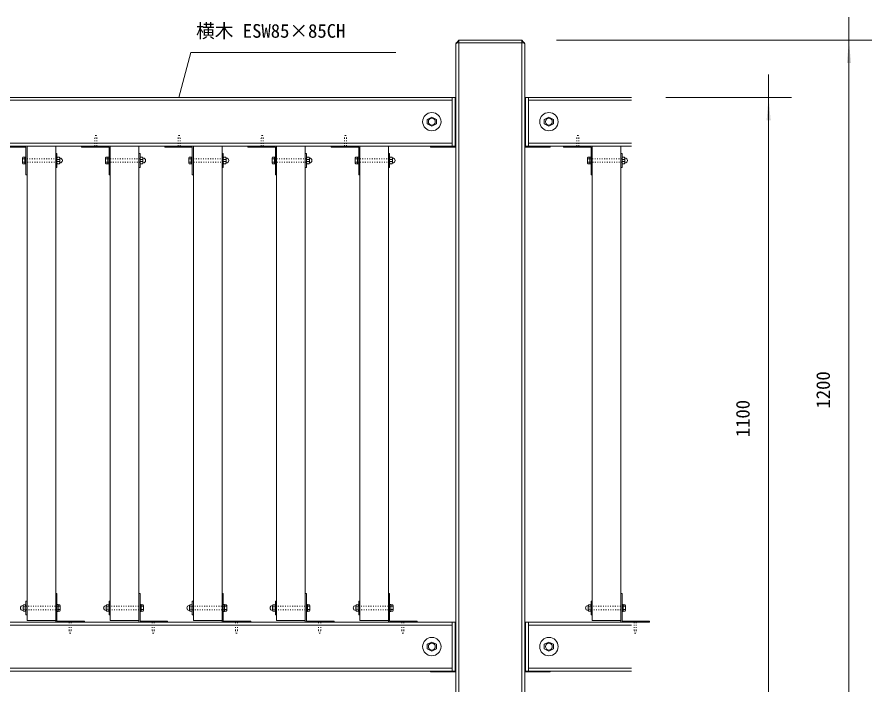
# Model space of a CAD drawing. Units: millimetres, scale not verified. Extents: x -3900 to 3900, y -2750 to 2750.
# Drawn here: x -871 to 619, y 408 to 1572 of the extents above; entities that cross this region are included whole.
import ezdxf
from ezdxf.enums import TextEntityAlignment as Align

# ---------------------------------------------------------------- set-up
doc = ezdxf.new("R2010")
doc.units = ezdxf.units.MM
doc.header["$LTSCALE"] = 20
doc.linetypes.add('USER5', pattern=[0.208282, 0.069427, -0.138855])
doc.layers.add('0-1_IMPORTED', color=30, linetype='Continuous', lineweight=18)
doc.styles.add('ＭＳ ゴシック', font='')
doc.styles.get('ＭＳ ゴシック').set_extended_font_data('MS Gothic')

msp = doc.modelspace()

# ---------------------------------------------------------------- linework, layer by layer
at = {"layer": '0-1_IMPORTED', "color": 1}
for p, q in [((579, 1572.44), (579, 1532.44)), ((69, 1532.44), (619, 1532.44)), ((579, 1532.44), (579, 332.44)), ((-588.8, 1432.44), (-567.8, 1510.44)), ((-567.8, 1510.44), (-211, 1510.44)), ((439, 1432.44), (439, 1472.44)), ((260, 1432.44), (479, 1432.44)), ((439, 332.44), (439, 1432.44))]:
    msp.add_line(p, q, dxfattribs=at)
at = {"layer": '0-1_IMPORTED'}
for p, q in [((-106, 1527.44), (14, 1527.44)), ((-101, 1532.44), (-101, -217.56)), ((9, 1532.44), (9, -217.56)), ((-1979.5, 1427.44), (-112.5, 1427.44)), ((200, 1427.44), (20.5, 1427.44)), ((-112.5, 1352.44), (-1979.5, 1352.44)), ((20.5, 1352.44), (200, 1352.44)), ((-801.5, 1326.44), (-800.49, 1328.19)), ((-801.5, 1326.44), (-801.5, 1318.44)), ((-797.51, 1328.19), (-800.49, 1328.19)), ((-796.5, 1326.44), (-797.51, 1328.19)), ((-796.25, 1326.69), (-796.5, 1326.69)), ((-796.5, 1326.44), (-796.5, 1318.44)), ((-656.5, 1326.44), (-655.49, 1328.19)), ((-656.5, 1326.44), (-656.5, 1318.44)), ((-652.51, 1328.19), (-655.49, 1328.19)), ((-651.5, 1326.44), (-652.51, 1328.19)), ((-651.25, 1326.69), (-651.5, 1326.69)), ((-651.5, 1326.44), (-651.5, 1318.44)), ((-511.5, 1326.44), (-510.49, 1328.19)), ((-511.5, 1326.44), (-511.5, 1318.44)), ((-507.51, 1328.19), (-510.49, 1328.19)), ((-506.5, 1326.44), (-507.51, 1328.19)), ((-506.25, 1326.69), (-506.5, 1326.69)), ((-506.5, 1326.44), (-506.5, 1318.44)), ((-366.5, 1326.44), (-365.49, 1328.19)), ((-366.5, 1326.44), (-366.5, 1318.44)), ((-362.51, 1328.19), (-365.49, 1328.19)), ((-361.5, 1326.44), (-362.51, 1328.19)), ((-361.25, 1326.69), (-361.5, 1326.69)), ((-361.5, 1326.44), (-361.5, 1318.44)), ((-221.5, 1326.44), (-220.49, 1328.19)), ((-221.5, 1326.44), (-221.5, 1318.44)), ((-217.51, 1328.19), (-220.49, 1328.19)), ((-216.5, 1326.44), (-217.51, 1328.19)), ((-216.25, 1326.69), (-216.5, 1326.69)), ((-216.5, 1326.44), (-216.5, 1318.44)), ((183.5, 1326.44), (184.51, 1328.19)), ((183.5, 1326.44), (183.5, 1318.44)), ((187.49, 1328.19), (184.51, 1328.19)), ((188.5, 1326.44), (187.49, 1328.19)), ((188.75, 1326.69), (188.5, 1326.69)), ((188.5, 1326.44), (188.5, 1318.44)), ((-861.5, 1325.35), (-857.5, 1325.35)), ((-861.5, 1319.53), (-857.5, 1319.53)), ((-796.5, 1324.43), (-801.5, 1324.43)), ((-796.5, 1320.45), (-801.5, 1320.45)), ((-801.5, 1318.44), (-800.49, 1316.69)), ((-797.51, 1316.69), (-800.49, 1316.69)), ((-796.5, 1318.44), (-797.51, 1316.69)), ((-796.25, 1318.19), (-796.5, 1318.19)), ((-716.5, 1325.35), (-712.5, 1325.35)), ((-716.5, 1319.53), (-712.5, 1319.53)), ((-651.5, 1324.43), (-656.5, 1324.43)), ((-651.5, 1320.45), (-656.5, 1320.45)), ((-656.5, 1318.44), (-655.49, 1316.69)), ((-652.51, 1316.69), (-655.49, 1316.69)), ((-651.5, 1318.44), (-652.51, 1316.69)), ((-651.25, 1318.19), (-651.5, 1318.19)), ((-571.5, 1325.35), (-567.5, 1325.35)), ((-571.5, 1319.53), (-567.5, 1319.53)), ((-506.5, 1324.43), (-511.5, 1324.43)), ((-506.5, 1320.45), (-511.5, 1320.45)), ((-511.5, 1318.44), (-510.49, 1316.69)), ((-507.51, 1316.69), (-510.49, 1316.69)), ((-506.5, 1318.44), (-507.51, 1316.69)), ((-506.25, 1318.19), (-506.5, 1318.19)), ((-426.5, 1325.35), (-422.5, 1325.35)), ((-426.5, 1319.53), (-422.5, 1319.53)), ((-361.5, 1324.43), (-366.5, 1324.43)), ((-361.5, 1320.45), (-366.5, 1320.45)), ((-366.5, 1318.44), (-365.49, 1316.69)), ((-362.51, 1316.69), (-365.49, 1316.69)), ((-361.5, 1318.44), (-362.51, 1316.69)), ((-361.25, 1318.19), (-361.5, 1318.19)), ((-281.5, 1325.35), (-277.5, 1325.35)), ((-281.5, 1319.53), (-277.5, 1319.53)), ((-216.5, 1324.43), (-221.5, 1324.43)), ((-216.5, 1320.45), (-221.5, 1320.45)), ((-221.5, 1318.44), (-220.49, 1316.69)), ((-217.51, 1316.69), (-220.49, 1316.69)), ((-216.5, 1318.44), (-217.51, 1316.69)), ((-216.25, 1318.19), (-216.5, 1318.19)), ((123.5, 1325.35), (127.5, 1325.35)), ((123.5, 1319.53), (127.5, 1319.53)), ((188.5, 1324.43), (183.5, 1324.43)), ((188.5, 1320.45), (183.5, 1320.45)), ((183.5, 1318.44), (184.51, 1316.69)), ((187.49, 1316.69), (184.51, 1316.69)), ((188.5, 1318.44), (187.49, 1316.69)), ((188.75, 1318.19), (188.5, 1318.19)), ((-860.75, 546.69), (-860.5, 546.69)), ((-860.75, 538.19), (-860.5, 538.19)), ((-860.5, 546.44), (-859.49, 548.19)), ((-860.5, 538.44), (-860.5, 546.44)), ((-860.5, 544.43), (-855.5, 544.43)), ((-860.5, 540.45), (-855.5, 540.45)), ((-860.5, 538.44), (-859.49, 536.69)), ((-859.49, 548.19), (-856.51, 548.19)), ((-859.49, 536.69), (-856.51, 536.69)), ((-855.5, 546.44), (-856.51, 548.19)), ((-855.5, 538.44), (-856.51, 536.69)), ((-855.5, 538.44), (-855.5, 546.44)), ((-795.5, 545.35), (-799.5, 545.35)), ((-795.5, 539.53), (-799.5, 539.53)), ((-715.75, 546.69), (-715.5, 546.69)), ((-715.75, 538.19), (-715.5, 538.19)), ((-715.5, 546.44), (-714.49, 548.19)), ((-715.5, 538.44), (-715.5, 546.44)), ((-715.5, 544.43), (-710.5, 544.43)), ((-715.5, 540.45), (-710.5, 540.45)), ((-715.5, 538.44), (-714.49, 536.69)), ((-714.49, 548.19), (-711.51, 548.19)), ((-714.49, 536.69), (-711.51, 536.69)), ((-710.5, 546.44), (-711.51, 548.19)), ((-710.5, 538.44), (-711.51, 536.69)), ((-710.5, 538.44), (-710.5, 546.44)), ((-650.5, 545.35), (-654.5, 545.35)), ((-650.5, 539.53), (-654.5, 539.53)), ((-570.75, 546.69), (-570.5, 546.69)), ((-570.75, 538.19), (-570.5, 538.19)), ((-570.5, 546.44), (-569.49, 548.19)), ((-570.5, 538.44), (-570.5, 546.44)), ((-570.5, 544.43), (-565.5, 544.43)), ((-570.5, 540.45), (-565.5, 540.45)), ((-570.5, 538.44), (-569.49, 536.69)), ((-569.49, 548.19), (-566.51, 548.19)), ((-569.49, 536.69), (-566.51, 536.69)), ((-565.5, 546.44), (-566.51, 548.19)), ((-565.5, 538.44), (-566.51, 536.69)), ((-565.5, 538.44), (-565.5, 546.44)), ((-505.5, 545.35), (-509.5, 545.35)), ((-505.5, 539.53), (-509.5, 539.53)), ((-425.75, 546.69), (-425.5, 546.69)), ((-425.75, 538.19), (-425.5, 538.19)), ((-425.5, 546.44), (-424.49, 548.19)), ((-425.5, 538.44), (-425.5, 546.44)), ((-425.5, 544.43), (-420.5, 544.43)), ((-425.5, 540.45), (-420.5, 540.45)), ((-425.5, 538.44), (-424.49, 536.69)), ((-424.49, 548.19), (-421.51, 548.19)), ((-424.49, 536.69), (-421.51, 536.69)), ((-420.5, 546.44), (-421.51, 548.19)), ((-420.5, 538.44), (-421.51, 536.69)), ((-420.5, 538.44), (-420.5, 546.44)), ((-360.5, 545.35), (-364.5, 545.35)), ((-360.5, 539.53), (-364.5, 539.53)), ((-280.75, 546.69), (-280.5, 546.69)), ((-280.75, 538.19), (-280.5, 538.19)), ((-280.5, 546.44), (-279.49, 548.19)), ((-280.5, 538.44), (-280.5, 546.44)), ((-280.5, 544.43), (-275.5, 544.43)), ((-280.5, 540.45), (-275.5, 540.45)), ((-280.5, 538.44), (-279.49, 536.69)), ((-279.49, 548.19), (-276.51, 548.19)), ((-279.49, 536.69), (-276.51, 536.69)), ((-275.5, 546.44), (-276.51, 548.19)), ((-275.5, 538.44), (-276.51, 536.69)), ((-275.5, 538.44), (-275.5, 546.44)), ((-215.5, 545.35), (-219.5, 545.35)), ((-215.5, 539.53), (-219.5, 539.53)), ((124.25, 546.69), (124.5, 546.69)), ((124.25, 538.19), (124.5, 538.19)), ((124.5, 546.44), (125.51, 548.19)), ((124.5, 538.44), (124.5, 546.44)), ((124.5, 544.43), (129.5, 544.43)), ((124.5, 540.45), (129.5, 540.45)), ((124.5, 538.44), (125.51, 536.69)), ((125.51, 548.19), (128.49, 548.19)), ((125.51, 536.69), (128.49, 536.69)), ((129.5, 546.44), (128.49, 548.19)), ((129.5, 538.44), (128.49, 536.69)), ((129.5, 538.44), (129.5, 546.44)), ((189.5, 545.35), (185.5, 545.35)), ((189.5, 539.53), (185.5, 539.53)), ((-1979.5, 512.44), (-112.5, 512.44)), ((200, 512.44), (20.5, 512.44)), ((-112.5, 437.44), (-1979.5, 437.44)), ((20.5, 437.44), (200, 437.44))]:
    msp.add_line(p, q, dxfattribs=at)
at = {"layer": '0-1_IMPORTED', "linetype": 'USER5'}
for p, q in [((-735.31, 1361.44), (-733.5, 1369.35)), ((-731.69, 1361.44), (-733.5, 1369.35)), ((-590.31, 1361.44), (-588.5, 1369.35)), ((-586.69, 1361.44), (-588.5, 1369.35)), ((-445.31, 1361.44), (-443.5, 1369.35)), ((-441.69, 1361.44), (-443.5, 1369.35)), ((-300.31, 1361.44), (-298.5, 1369.35)), ((-296.69, 1361.44), (-298.5, 1369.35)), ((104.69, 1361.44), (106.5, 1369.35)), ((108.31, 1361.44), (106.5, 1369.35)), ((-780.31, 503.44), (-778.5, 495.53)), ((-776.69, 503.44), (-778.5, 495.53)), ((-635.31, 503.44), (-633.5, 495.53)), ((-631.69, 503.44), (-633.5, 495.53)), ((-490.31, 503.44), (-488.5, 495.53)), ((-486.69, 503.44), (-488.5, 495.53)), ((-345.31, 503.44), (-343.5, 495.53)), ((-341.69, 503.44), (-343.5, 495.53)), ((-200.31, 503.44), (-198.5, 495.53)), ((-196.69, 503.44), (-198.5, 495.53)), ((204.69, 503.44), (206.5, 495.53)), ((208.31, 503.44), (206.5, 495.53))]:
    msp.add_line(p, q, dxfattribs=at)
at = {"layer": '0-1_IMPORTED', "color": 1, "linetype": 'USER5'}
for p, q in [((-735.31, 1361.44), (-735.31, 1345.44)), ((-731.69, 1361.44), (-731.69, 1345.44)), ((-590.31, 1361.44), (-590.31, 1345.44)), ((-586.69, 1361.44), (-586.69, 1345.44)), ((-445.31, 1361.44), (-445.31, 1345.44)), ((-441.69, 1361.44), (-441.69, 1345.44)), ((-300.31, 1361.44), (-300.31, 1345.44)), ((-296.69, 1361.44), (-296.69, 1345.44)), ((104.69, 1361.44), (104.69, 1345.44)), ((108.31, 1361.44), (108.31, 1345.44)), ((-780.31, 503.44), (-780.31, 519.44)), ((-776.69, 503.44), (-776.69, 519.44)), ((-635.31, 503.44), (-635.31, 519.44)), ((-631.69, 503.44), (-631.69, 519.44)), ((-490.31, 503.44), (-490.31, 519.44)), ((-486.69, 503.44), (-486.69, 519.44)), ((-345.31, 503.44), (-345.31, 519.44)), ((-341.69, 503.44), (-341.69, 519.44)), ((-200.31, 503.44), (-200.31, 519.44)), ((-196.69, 503.44), (-196.69, 519.44)), ((204.69, 503.44), (204.69, 519.44)), ((208.31, 503.44), (208.31, 519.44))]:
    msp.add_line(p, q, dxfattribs=at)
at = {"layer": '0-1_IMPORTED'}
for points in [[(-101, 1532.44), (9, 1532.44), (14, 1525.96), (14, -217.56), (-106, -217.56), (-106, 1525.96)], [(-1979.5, 1432.44), (-112.5, 1432.44), (-112.5, 1347.44), (-1979.5, 1347.44)], [(-106, 1432.44), (-106, 1345.94), (-150.5, 1345.94), (-150.5, 1347.44), (-107.5, 1347.44), (-107.5, 1432.44)], [(-112.5, 1432.44), (-107.5, 1432.44), (-107.5, 1347.44), (-112.5, 1347.44)], [(14, 1432.44), (14, 1345.94), (58.5, 1345.94), (58.5, 1347.44), (15.5, 1347.44), (15.5, 1432.44)], [(20.5, 1432.44), (15.5, 1432.44), (15.5, 1347.44), (20.5, 1347.44)], [(-148, 1382.15), (-140, 1386.15), (-140, 1394.15), (-148, 1398.15), (-156, 1394.15), (-156, 1386.15)], [(56, 1382.15), (48, 1386.15), (48, 1394.15), (56, 1398.15), (64, 1394.15), (64, 1386.15)], [(-853.5, 1347.44), (-853.5, 1297.44), (-855.5, 1297.44), (-855.5, 1345.44), (-903.5, 1345.44), (-903.5, 1347.44)], [(-853.5, 1347.44), (-803.5, 1347.44), (-803.5, 520.44), (-853.5, 520.44)], [(-708.5, 1347.44), (-708.5, 1297.44), (-710.5, 1297.44), (-710.5, 1345.44), (-758.5, 1345.44), (-758.5, 1347.44)], [(-708.5, 1347.44), (-658.5, 1347.44), (-658.5, 520.44), (-708.5, 520.44)], [(-563.5, 1347.44), (-563.5, 1297.44), (-565.5, 1297.44), (-565.5, 1345.44), (-613.5, 1345.44), (-613.5, 1347.44)], [(-563.5, 1347.44), (-513.5, 1347.44), (-513.5, 520.44), (-563.5, 520.44)], [(-418.5, 1347.44), (-418.5, 1297.44), (-420.5, 1297.44), (-420.5, 1345.44), (-468.5, 1345.44), (-468.5, 1347.44)], [(-418.5, 1347.44), (-368.5, 1347.44), (-368.5, 520.44), (-418.5, 520.44)], [(-273.5, 1347.44), (-273.5, 1297.44), (-275.5, 1297.44), (-275.5, 1345.44), (-323.5, 1345.44), (-323.5, 1347.44)], [(-273.5, 1347.44), (-223.5, 1347.44), (-223.5, 520.44), (-273.5, 520.44)], [(131.5, 1347.44), (131.5, 1297.44), (129.5, 1297.44), (129.5, 1345.44), (81.5, 1345.44), (81.5, 1347.44)], [(131.5, 1347.44), (181.5, 1347.44), (181.5, 520.44), (131.5, 520.44)], [(-861.5, 1326.89), (-860.75, 1328.19), (-857.5, 1328.19), (-857.5, 1316.69), (-860.75, 1316.69), (-861.5, 1317.99)], [(-857.5, 1328.44), (-855.5, 1328.44), (-855.5, 1316.44), (-857.5, 1316.44)], [(-801.5, 1334.44), (-803.5, 1334.44), (-803.5, 1310.44), (-801.5, 1310.44)], [(-716.5, 1326.89), (-715.75, 1328.19), (-712.5, 1328.19), (-712.5, 1316.69), (-715.75, 1316.69), (-716.5, 1317.99)], [(-712.5, 1328.44), (-710.5, 1328.44), (-710.5, 1316.44), (-712.5, 1316.44)], [(-656.5, 1334.44), (-658.5, 1334.44), (-658.5, 1310.44), (-656.5, 1310.44)], [(-571.5, 1326.89), (-570.75, 1328.19), (-567.5, 1328.19), (-567.5, 1316.69), (-570.75, 1316.69), (-571.5, 1317.99)], [(-567.5, 1328.44), (-565.5, 1328.44), (-565.5, 1316.44), (-567.5, 1316.44)], [(-511.5, 1334.44), (-513.5, 1334.44), (-513.5, 1310.44), (-511.5, 1310.44)], [(-426.5, 1326.89), (-425.75, 1328.19), (-422.5, 1328.19), (-422.5, 1316.69), (-425.75, 1316.69), (-426.5, 1317.99)], [(-422.5, 1328.44), (-420.5, 1328.44), (-420.5, 1316.44), (-422.5, 1316.44)], [(-366.5, 1334.44), (-368.5, 1334.44), (-368.5, 1310.44), (-366.5, 1310.44)], [(-281.5, 1326.89), (-280.75, 1328.19), (-277.5, 1328.19), (-277.5, 1316.69), (-280.75, 1316.69), (-281.5, 1317.99)], [(-277.5, 1328.44), (-275.5, 1328.44), (-275.5, 1316.44), (-277.5, 1316.44)], [(-221.5, 1334.44), (-223.5, 1334.44), (-223.5, 1310.44), (-221.5, 1310.44)], [(123.5, 1326.89), (124.25, 1328.19), (127.5, 1328.19), (127.5, 1316.69), (124.25, 1316.69), (123.5, 1317.99)], [(127.5, 1328.44), (129.5, 1328.44), (129.5, 1316.44), (127.5, 1316.44)], [(183.5, 1334.44), (181.5, 1334.44), (181.5, 1310.44), (183.5, 1310.44)], [(-803.5, 517.44), (-803.5, 567.44), (-801.5, 567.44), (-801.5, 519.44), (-753.5, 519.44), (-753.5, 517.44)], [(-658.5, 517.44), (-658.5, 567.44), (-656.5, 567.44), (-656.5, 519.44), (-608.5, 519.44), (-608.5, 517.44)], [(-513.5, 517.44), (-513.5, 567.44), (-511.5, 567.44), (-511.5, 519.44), (-463.5, 519.44), (-463.5, 517.44)], [(-368.5, 517.44), (-368.5, 567.44), (-366.5, 567.44), (-366.5, 519.44), (-318.5, 519.44), (-318.5, 517.44)], [(-223.5, 517.44), (-223.5, 567.44), (-221.5, 567.44), (-221.5, 519.44), (-173.5, 519.44), (-173.5, 517.44)], [(181.5, 517.44), (181.5, 567.44), (183.5, 567.44), (183.5, 519.44), (231.5, 519.44), (231.5, 517.44)], [(-855.5, 530.44), (-853.5, 530.44), (-853.5, 554.44), (-855.5, 554.44)], [(-710.5, 530.44), (-708.5, 530.44), (-708.5, 554.44), (-710.5, 554.44)], [(-565.5, 530.44), (-563.5, 530.44), (-563.5, 554.44), (-565.5, 554.44)], [(-420.5, 530.44), (-418.5, 530.44), (-418.5, 554.44), (-420.5, 554.44)], [(-275.5, 530.44), (-273.5, 530.44), (-273.5, 554.44), (-275.5, 554.44)], [(129.5, 530.44), (131.5, 530.44), (131.5, 554.44), (129.5, 554.44)], [(-799.5, 536.44), (-801.5, 536.44), (-801.5, 548.44), (-799.5, 548.44)], [(-795.5, 537.99), (-796.25, 536.69), (-799.5, 536.69), (-799.5, 548.19), (-796.25, 548.19), (-795.5, 546.89)], [(-654.5, 536.44), (-656.5, 536.44), (-656.5, 548.44), (-654.5, 548.44)], [(-650.5, 537.99), (-651.25, 536.69), (-654.5, 536.69), (-654.5, 548.19), (-651.25, 548.19), (-650.5, 546.89)], [(-509.5, 536.44), (-511.5, 536.44), (-511.5, 548.44), (-509.5, 548.44)], [(-505.5, 537.99), (-506.25, 536.69), (-509.5, 536.69), (-509.5, 548.19), (-506.25, 548.19), (-505.5, 546.89)], [(-364.5, 536.44), (-366.5, 536.44), (-366.5, 548.44), (-364.5, 548.44)], [(-360.5, 537.99), (-361.25, 536.69), (-364.5, 536.69), (-364.5, 548.19), (-361.25, 548.19), (-360.5, 546.89)], [(-219.5, 536.44), (-221.5, 536.44), (-221.5, 548.44), (-219.5, 548.44)], [(-215.5, 537.99), (-216.25, 536.69), (-219.5, 536.69), (-219.5, 548.19), (-216.25, 548.19), (-215.5, 546.89)], [(185.5, 536.44), (183.5, 536.44), (183.5, 548.44), (185.5, 548.44)], [(189.5, 537.99), (188.75, 536.69), (185.5, 536.69), (185.5, 548.19), (188.75, 548.19), (189.5, 546.89)], [(-1979.5, 517.44), (-112.5, 517.44), (-112.5, 432.44), (-1979.5, 432.44)], [(-106, 517.44), (-106, 430.94), (-150.5, 430.94), (-150.5, 432.44), (-107.5, 432.44), (-107.5, 517.44)], [(-112.5, 517.44), (-107.5, 517.44), (-107.5, 432.44), (-112.5, 432.44)], [(14, 517.44), (14, 430.94), (58.5, 430.94), (58.5, 432.44), (15.5, 432.44), (15.5, 517.44)], [(20.5, 517.44), (15.5, 517.44), (15.5, 432.44), (20.5, 432.44)], [(-148, 467.15), (-140, 471.15), (-140, 479.15), (-148, 483.15), (-156, 479.15), (-156, 471.15)], [(56, 467.15), (48, 471.15), (48, 479.15), (56, 483.15), (64, 479.15), (64, 471.15)]]:
    msp.add_lwpolyline(points, close=True, dxfattribs=at)
for points in [[(200, 1432.44), (20.5, 1432.44), (20.5, 1347.44), (200, 1347.44)], [(200, 517.44), (20.5, 517.44), (20.5, 432.44), (200, 432.44)]]:
    msp.add_lwpolyline(points, dxfattribs=at)
at = {"layer": '0-1_IMPORTED', "linetype": 'USER5'}
for points in [[(-857.5, 1325.44), (-801.5, 1325.44), (-801.5, 1319.44), (-857.5, 1319.44)], [(-712.5, 1325.44), (-656.5, 1325.44), (-656.5, 1319.44), (-712.5, 1319.44)], [(-567.5, 1325.44), (-511.5, 1325.44), (-511.5, 1319.44), (-567.5, 1319.44)], [(-422.5, 1325.44), (-366.5, 1325.44), (-366.5, 1319.44), (-422.5, 1319.44)], [(-277.5, 1325.44), (-221.5, 1325.44), (-221.5, 1319.44), (-277.5, 1319.44)], [(127.5, 1325.44), (183.5, 1325.44), (183.5, 1319.44), (127.5, 1319.44)], [(-799.5, 539.44), (-855.5, 539.44), (-855.5, 545.44), (-799.5, 545.44)], [(-654.5, 539.44), (-710.5, 539.44), (-710.5, 545.44), (-654.5, 545.44)], [(-509.5, 539.44), (-565.5, 539.44), (-565.5, 545.44), (-509.5, 545.44)], [(-364.5, 539.44), (-420.5, 539.44), (-420.5, 545.44), (-364.5, 545.44)], [(-219.5, 539.44), (-275.5, 539.44), (-275.5, 545.44), (-219.5, 545.44)], [(185.5, 539.44), (129.5, 539.44), (129.5, 545.44), (185.5, 545.44)]]:
    msp.add_lwpolyline(points, close=True, dxfattribs=at)
at = {"layer": '0-1_IMPORTED'}
for centre, radius in [((-148, 1390.15), 16), ((56, 1390.15), 16), ((-148, 1390.15), 6), ((56, 1390.15), 6), ((-148, 475.15), 16), ((-148, 475.15), 6), ((56, 475.15), 16), ((56, 475.15), 6)]:
    msp.add_circle(centre, radius, dxfattribs=at)
for centre, start, end in [((-796.25, 1322.44), 270, 90), ((-651.25, 1322.44), 270, 90), ((-506.25, 1322.44), 270, 90), ((-361.25, 1322.44), 270, 90), ((-216.25, 1322.44), 270, 90), ((188.75, 1322.44), 270, 90), ((-860.75, 542.44), 90, 270), ((-715.75, 542.44), 90, 270), ((-570.75, 542.44), 90, 270), ((-425.75, 542.44), 90, 270), ((-280.75, 542.44), 90, 270), ((124.25, 542.44), 90, 270)]:
    msp.add_arc(centre, 4.25, start, end, dxfattribs=at)
at = {"layer": '0-1_IMPORTED', "color": 1}
for points in [[(579, 1532.44), (582.5, 1492.44), (575.5, 1492.44)], [(439, 1432.44), (442.5, 1392.44), (435.5, 1392.44)]]:
    msp.add_solid(points, dxfattribs=at)

# ---------------------------------------------------------------- texts
at = {"layer": '0-1_IMPORTED', "color": 7, "style": 'ＭＳ ゴシック'}
msp.add_text('横木 ESW85×85CH', height=23.88, dxfattribs=at).set_placement((-558.84, 1529.27), align=Align.BOTTOM_LEFT)
for s, p in [('1200', (553.07, 890.11)), ('1100', (413.07, 840.11))]:
    msp.add_text(s, height=23.88, rotation=90, dxfattribs=at).set_placement(p, align=Align.BOTTOM_LEFT)

doc.saveas('drawing.dxf')
